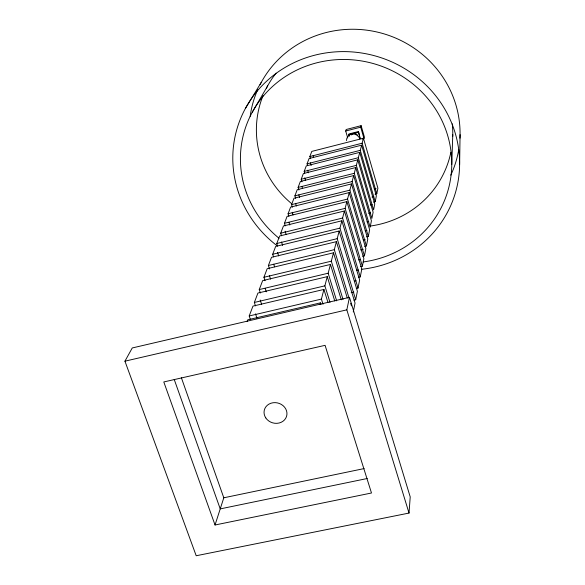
<?xml version="1.0" encoding="UTF-8"?>
<svg xmlns="http://www.w3.org/2000/svg" width="585" height="585" viewBox="0 0 585 585"><rect width="100%" height="100%" fill="white"/><g stroke="black" fill="none" stroke-linecap="round" stroke-linejoin="round"><path stroke-width="0.88" d="M459.62 164.692L460.066 134.63M451.766 164.634L452.775 134.601M409.025 513.067L410.217 496.906L349.472 297.341L132.261 347.958L124.934 361.179L196.202 555.75L409.025 513.067L346.832 309.845L349.472 297.341M353.274 311.929L355.044 303.059L336.412 241.656L271.513 257.327L268.398 265.517L269.517 268.976M353.932 300.163L355.702 299.747L357.391 291.257L339.198 231.002L275.659 246.431L272.676 254.27L273.502 256.852M356.265 288.493L358.02 288.083L359.643 279.944L341.867 220.786L279.63 235.989L276.771 243.499L277.604 246.109M358.473 277.319L360.25 276.902L361.801 269.085L344.419 210.995L283.44 225.971L280.698 233.181L281.517 235.784M360.623 266.584L362.386 266.168L363.877 258.665L346.876 201.606L287.096 216.355L284.464 223.28L285.275 225.876M362.678 256.281L364.433 255.864L365.866 248.654L349.23 192.582L290.606 207.119L288.076 213.774L288.888 216.362M364.63 246.38L366.407 245.956L367.789 239.024L351.497 183.909L293.984 198.242L291.549 204.633L292.354 207.222M366.532 236.852L368.301 236.428L369.632 229.759L353.676 175.573L297.231 189.701L294.891 195.851L295.696 198.432M373.457 202.125L375.212 201.693L376.36 195.931L361.625 145.168L309.085 158.528L307.067 163.837L307.593 165.562M375.036 194.198L376.791 193.767L377.903 188.202L363.439 138.228L311.79 151.405L309.845 156.539L310.364 158.257M362.217 138.959L363.98 138.513L364.382 136.963L361.12 125.665L346.174 129.504L345.698 131.025L347.739 137.98M319.973 304.551L320.419 302.862L247.755 319.805L247.148 321.399M323.022 304.28L321.406 299.089L323.922 289.436L252.961 306.116L249.217 315.958L250.358 319.417M329.977 302.365L324.865 285.846L327.264 276.654L257.919 293.063L254.351 302.452L255.477 305.882M336.667 300.851L328.163 273.224L330.452 264.449L262.658 280.61L259.25 289.568L260.376 293.019M343.022 299.44L331.307 261.181L333.501 252.8L267.184 268.705L263.93 277.268L265.042 280.705M349.062 298.094L334.313 249.671L336.412 241.656M355.702 299.747L337.194 238.665L339.198 231.002M358.02 288.083L339.943 228.135L341.867 220.786M360.25 276.902L342.583 218.044L344.419 210.995M362.386 266.168L345.106 208.37L346.876 201.606M364.433 255.864L347.534 199.076L349.23 192.582M366.407 245.956L349.867 190.154L351.497 183.909M368.301 236.428L352.111 181.577L353.676 175.573M355.775 167.544L371.409 220.83L370.13 227.258L354.261 173.328L355.775 167.544L300.361 181.474L298.109 187.397L298.906 189.979M357.793 159.815L373.12 212.231L371.885 218.424L356.338 165.379L357.793 159.815L303.374 173.548L301.202 179.251L301.999 181.833M359.746 152.356L374.766 203.931L373.581 209.913L358.342 157.723L359.746 152.356L306.284 165.899L304.185 171.405L304.712 173.131M375.212 201.693L360.272 150.345L361.625 145.168M376.791 193.767L362.13 143.223L363.439 138.228M363.98 138.513L360.704 127.172L361.12 125.665M358.459 131.53L360.031 138.214L358.459 131.53L348.909 133.98L349.208 136.356M215.039 524.994L163.793 381.954L325.084 345.34L371.49 493.001L215.039 524.994L223.799 497.791L181.394 377.793M252.332 112.123L267.645 85.885M245.481 108.305L261.29 82.331M345.698 131.025L360.704 127.172M348.704 134.638L358.276 132.188M309.845 156.539L362.13 143.223M307.067 163.837L360.272 150.345M304.185 171.405L358.342 157.723M301.202 179.251L356.338 165.379M298.109 187.397L354.261 173.328M294.891 195.851L352.111 181.577M291.549 204.633L349.867 190.154M374.371 189.072L376.14 188.633M288.076 213.774L347.534 199.076M371.958 197.013L373.72 196.582M284.464 223.28L345.106 208.37M370.356 205.013L372.126 204.582M280.698 233.181L342.583 218.044M368.704 213.306L370.473 212.874M276.771 243.499L339.943 228.135M366.985 221.905L368.755 221.474M365.201 230.826L366.97 230.402M272.676 254.27L337.194 238.665M363.409 240.077L365.164 239.653M268.398 265.517L334.313 249.671M360.601 249.912L363.234 249.283M263.93 277.268L331.307 261.181M358.583 259.923L360.345 259.506M259.25 289.568L328.163 273.224M356.484 270.343L358.254 269.926M254.351 302.452L324.865 285.846M354.371 281.18L356.126 280.771M249.217 315.958L321.406 299.089M351.205 292.697L353.852 292.083M124.934 361.179L346.832 309.845M223.799 497.791L364.133 468.578M367.248 478.508L220.231 508.891L174.228 379.468M255.513 313.874L256.932 318.181M260.193 300.01L261.612 304.346M265.18 288.376L266.299 291.82M269.429 275.667L270.555 279.147M273.736 264.252L274.57 266.848M277.582 252.464L278.679 255.916M281.531 242L282.621 245.437M285.085 231.185L286.175 234.665M288.997 222.432L289.816 225.035M292.229 212.318L293.034 214.914M320.419 302.862L320.96 304.602M323.922 289.436L327.936 302.379M295.593 203.434L296.398 206.022M301.955 186.652L302.489 188.385M327.264 276.654L334.759 300.953M298.833 194.885L299.637 197.474M304.697 177.862L305.494 180.458M330.452 264.449L341.296 299.812M350.642 303.279L351.431 305.875M333.501 252.8L347.285 297.999M307.6 170.228L308.39 172.816M313.107 155.742L313.633 157.482M310.401 162.857L311.191 165.453M346.452 140.59A6.837 6.574 15.9 0 1 359.833 138.952M351.505 134.959A3.349 3.225 15.9 0 1 352.024 134.294M352.704 133.782A3.349 3.225 15.9 0 1 357.632 135.771M450.859 152.349A98.47 94.931 16.1 0 1 370.51 226.015M291.725 203.726A98.47 94.931 16.1 0 1 263.067 95.545M266.402 88.24A98.47 94.931 16.1 0 1 276.047 73.154M452.263 123.844A98.47 94.931 16.1 0 1 452.739 136.371M276.771 245.488A113.79 108.788 16.1 0 1 277.283 72.518A113.79 108.788 16.1 0 1 450.911 121.241A113.79 108.788 16.1 0 1 361.581 269.29M458.706 149.782A105.673 101.885 16.1 0 1 450.786 175.171M250.183 116.276A105.673 101.885 16.1 0 1 257.744 89.527M260.047 84.693A105.673 101.885 16.1 0 1 380.879 32.972A105.673 101.885 16.1 0 1 459.956 138.192M279.038 238.256A106.031 101.366 16.1 0 1 282.723 78.346A106.031 101.366 16.1 0 1 443.313 123.581A106.031 101.366 16.1 0 1 363.183 261.956M265.765 417.895A11.561 10.259 16 0 0 285.612 418.45A11.561 10.259 16 0 0 275.14 402.634A11.561 10.259 16 0 0 265.765 417.895"/></g></svg>
